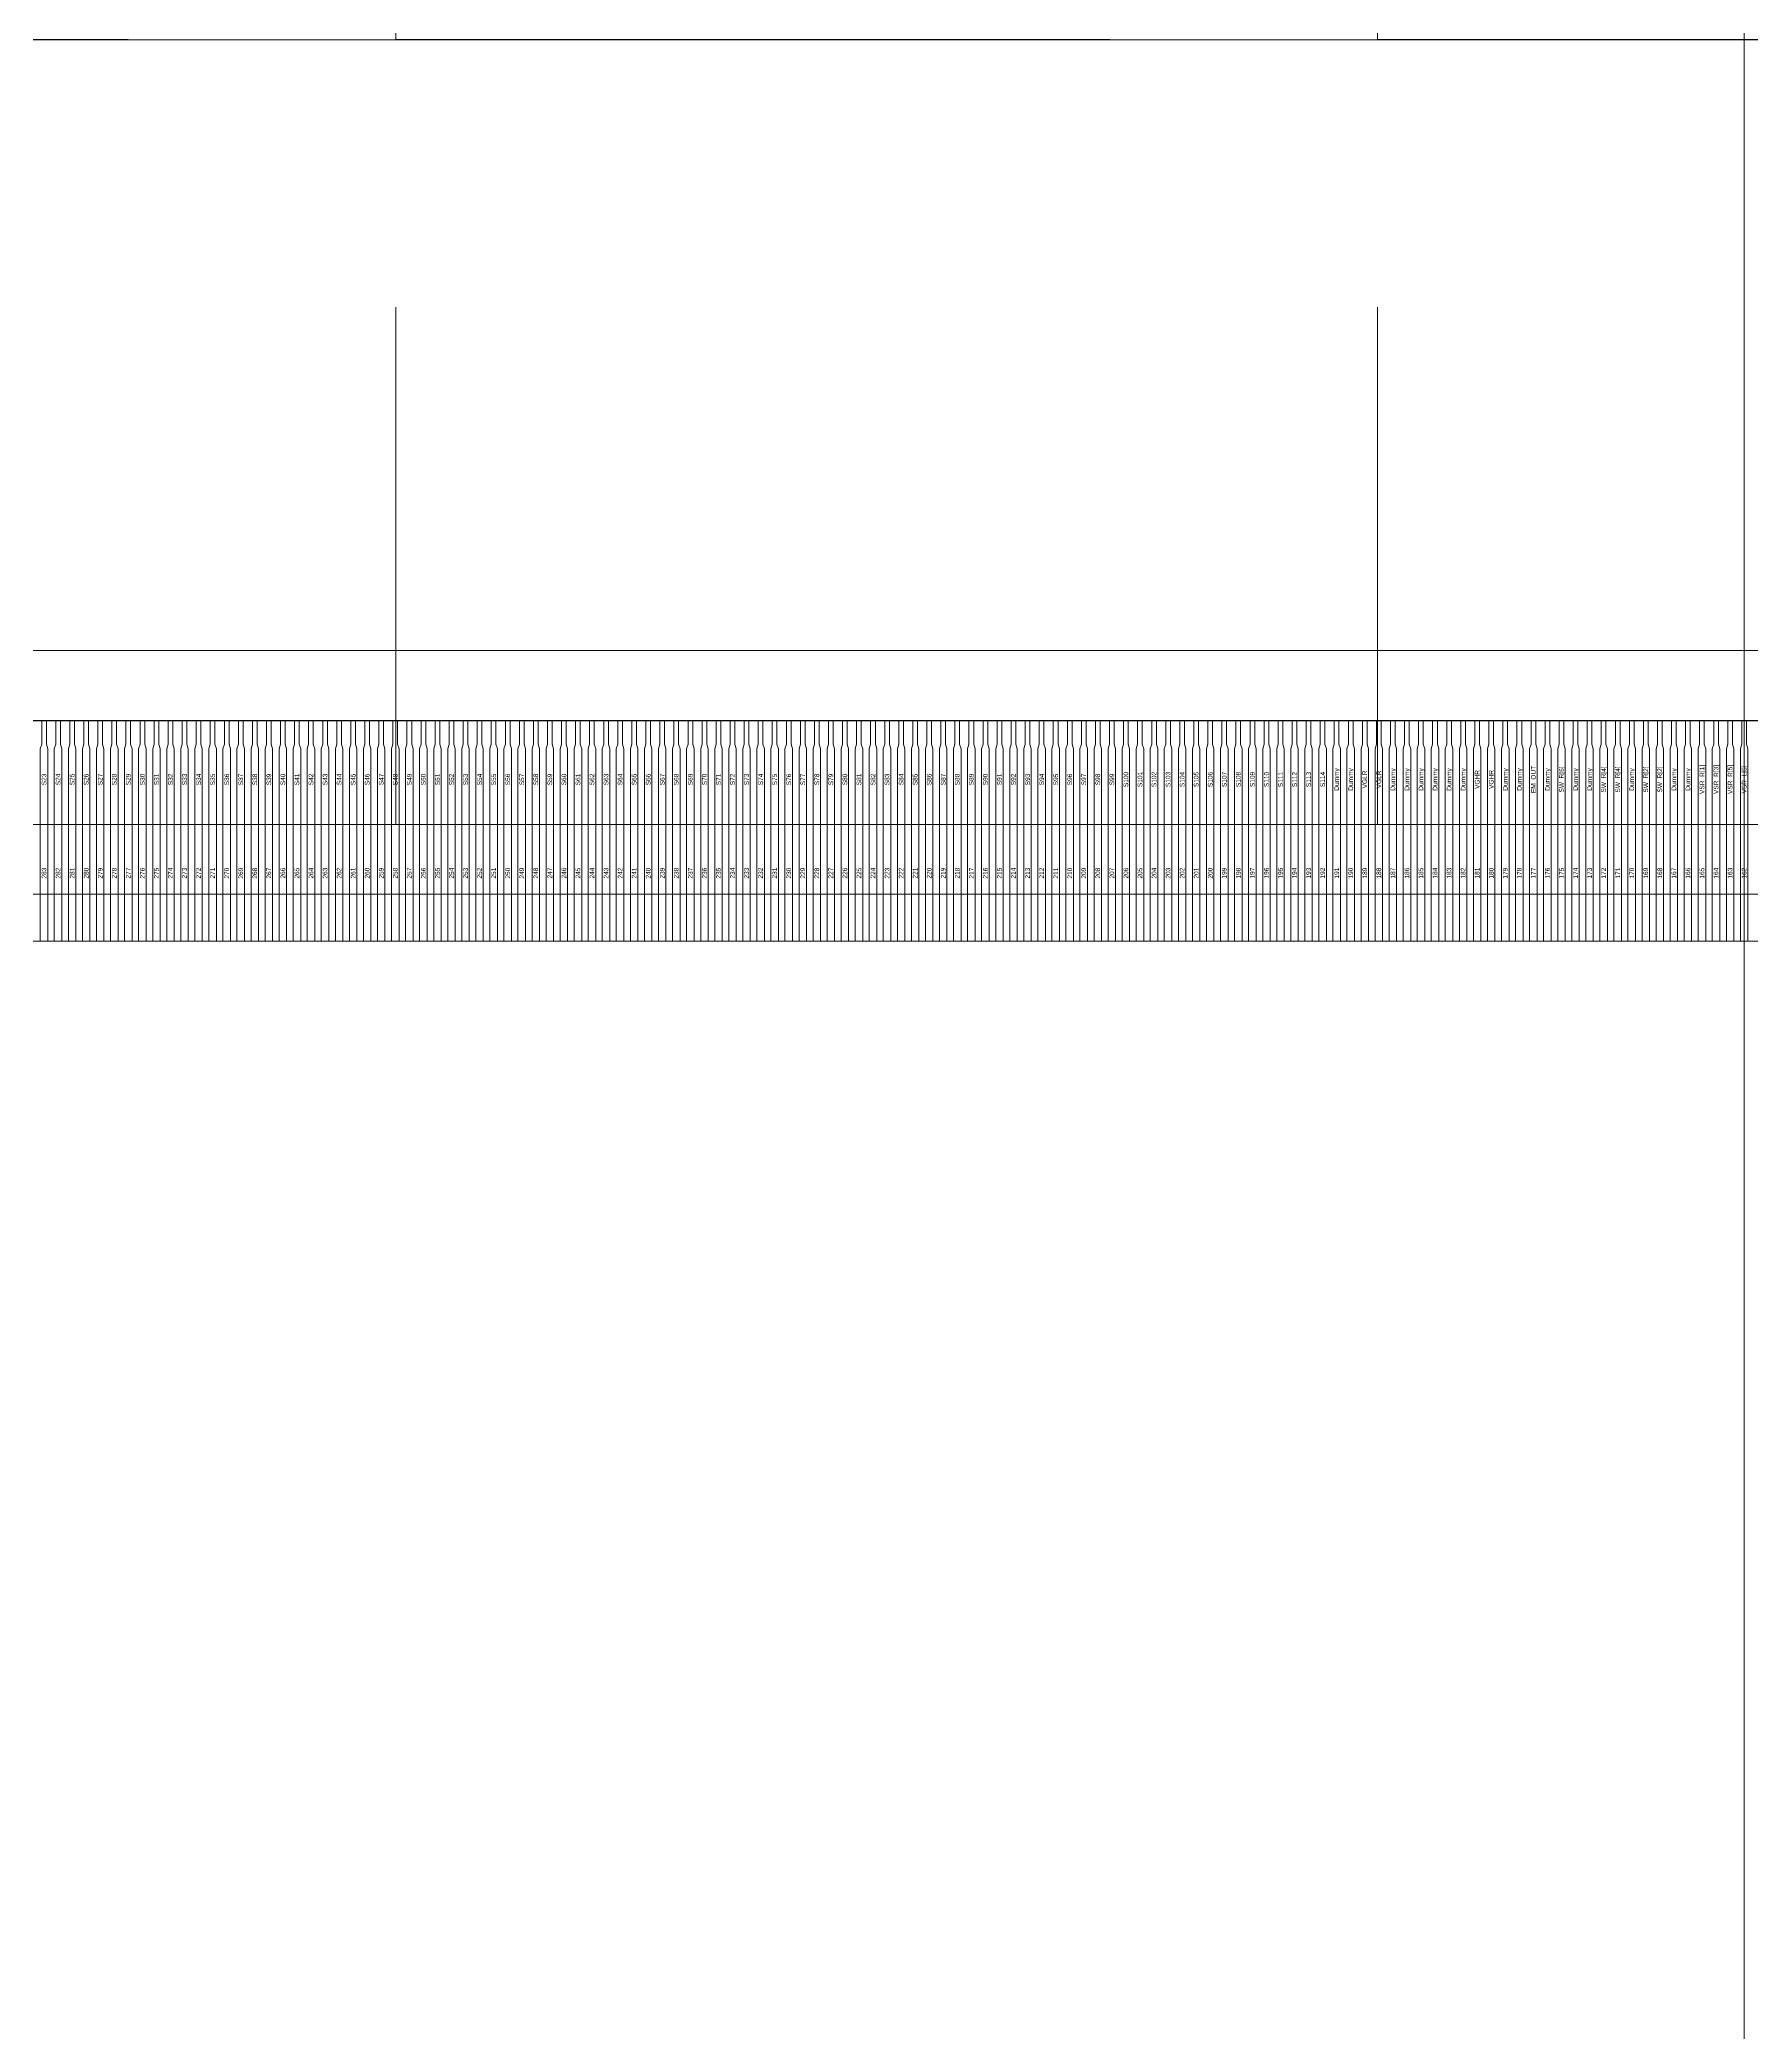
# Model space of a CAD drawing. Header units: millimetres. Extents: x 1134 to 2451, y -9 to 375.
# Drawn here: x 1669.355 to 1673.008, y 278.64 to 282.893 of the extents above; entities that cross this region are included whole.
import ezdxf
from ezdxf.enums import TextEntityAlignment as Align
from ezdxf.lldxf.tags import DXFTag

# ---------------------------------------------------------------- set-up
doc = ezdxf.new("R2010")
doc.units = ezdxf.units.MM
doc.layers.get('0').update_dxf_attribs({"lineweight": 5})
doc.layers.get('Defpoints').update_dxf_attribs({"lineweight": 5})
doc.layers.add('07 Cutline', color=4, linetype='Continuous')
for name, color, linetype, lineweight in [('COF', 110, 'Continuous', 5), ('DIM', 3, 'Continuous', 5), ('Encap', 210, 'Continuous', 5), ('ITO', 2, 'Continuous', 5), ('TAPE-Form', 32, 'Continuous', 5)]:
    doc.layers.add(name, color=color, linetype=linetype, lineweight=lineweight)
doc.styles.add('MBC_Arial_Font', font='arial.ttf')
doc.styles.add('RD', font='ROMAND.shx', dxfattribs={"width": 0.8})
tags = doc.linetypes.add('CENTER', pattern=[0.6, 0.375, -0.075, 0.075, -0.075]).pattern_tags.tags
tags[10:11] = [DXFTag(74, 4), DXFTag(75, 0), DXFTag(340, '0'), DXFTag(46, 1.0), DXFTag(50, 0.0), DXFTag(44, 0.0), DXFTag(45, 0.0)]
tags[8:9] = [DXFTag(74, 4), DXFTag(75, 0), DXFTag(340, '0'), DXFTag(46, 1.0), DXFTag(50, 0.0), DXFTag(44, 0.0), DXFTag(45, 0.0)]
tags[6:7] = [DXFTag(74, 4), DXFTag(75, 0), DXFTag(340, '0'), DXFTag(46, 1.0), DXFTag(50, 0.0), DXFTag(44, 0.0), DXFTag(45, 0.0)]
tags[4:5] = [DXFTag(74, 4), DXFTag(75, 0), DXFTag(340, '0'), DXFTag(46, 1.0), DXFTag(50, 0.0), DXFTag(44, 0.0), DXFTag(45, 0.0)]
doc.dimstyles.new('DIM', dxfattribs={"dimtxt": 1.5, "dimasz": 0.8, "dimexe": 0, "dimexo": 0.5, "dimgap": 0.11, "dimtad": 0, "dimzin": 1, "dimdsep": 46, "dimtxsty": 'RD', "dimcen": 0, "dimclrd": 256, "dimclre": 256, "dimclrt": 256, "dimadec": 0, "dimazin": 0, "dimtm": 1e-09, "dimtfac": 1, "dimtofl": 0, "dimtmove": 0, "dimatfit": 3, "dimfxl": 0, "dimlwe": -1, "dimarcsym": 0})

# ---------------------------------------------------------------- blocks, each defined once
blk = doc.blocks.new('*D51')
at = {"layer": 'Defpoints', "color": 0, "lineweight": 5, "transparency": 16777216}
for p in [(1672.9926, 324.0545), (1649.9879, 281.2185), (1667.149, 281.2185)]:
    blk.add_point(p, dxfattribs=at)
at = {"layer": 'DIM', "lineweight": 5, "transparency": 16777216}
for p, q in [((1672.4926, 324.0545), (1649.9879, 324.0545)), ((1649.9879, 323.2545), (1649.9879, 311.6766)), ((1649.9879, 282.0185), (1649.9879, 295.628)), ((1666.649, 281.2185), (1649.9879, 281.2185))]:
    blk.add_line(p, q, dxfattribs=at)
for points in [[(1649.8546, 323.2545), (1650.1212, 323.2545), (1649.9879, 324.0545)], [(1649.8546, 282.0185), (1650.1212, 282.0185), (1649.9879, 281.2185)]]:
    blk.add_solid(points, dxfattribs=at)
at = {"layer": 'DIM', "lineweight": 5, "transparency": 16777216, "insert": (1649.9879, 303.6523), "char_height": 1.5, "attachment_point": 5, "rotation": 90, "style": 'RD'}
blk.add_mtext('42.84±0.3(Foam)', dxfattribs=at)
blk = doc.blocks.new('R213NRK-001-PNL-V01-C')
at = {"layer": 'Encap', "lineweight": 0}
blk.add_line((482.5082, 267.2313), (459.6914, 267.2313), dxfattribs=at)
at = {"layer": 'ITO', "color": 1, "linetype": 'CENTER', "lineweight": 5}
blk.add_line((471.0998, 314.7947), (471.0998, 262.7865), dxfattribs=at)
at = {"layer": 'ITO', "color": 1, "linetype": 'CENTER', "lineweight": 0}
blk.add_line((478.4433, 268.5349), (463.7563, 268.5349), dxfattribs=at)
at = {"layer": 'ITO', "lineweight": 5}
blk.add_line((479.4933, 266.7113), (462.7063, 266.7113), dxfattribs=at)
blk = doc.blocks.new('R213NRK-001-Form-V01-A')
at = {"layer": 'TAPE-Form', "lineweight": 5}
h = blk.add_hatch(dxfattribs=at)
h.set_pattern_fill('ANGLE', color=256, scale=0.3)
h.set_pattern_definition([(0, (0, 0), (0, 2.0955), [1.524, -0.5715]), (90, (0, 0), (-2.0955, 1e-16), [1.524, -0.5715])])
h.paths.add_polyline_path([(893.2113, 302.4122, 0.414214), (884.8113, 310.8122), (867.1243, 310.8122, 0.414214), (858.7243, 302.4122), (858.7243, 276.9762, 0.414214), (867.7243, 267.9762), (884.2113, 267.9762, 0.414214), (893.2113, 276.9762)])
at = {"layer": 'TAPE-Form', "color": 32, "lineweight": 5}
blk.add_line((867.7243, 267.9762), (884.2113, 267.9762), dxfattribs=at)
blk = doc.blocks.new('R213NRK-001-COF-V01-C')
at = {"color": 3}
for points in [[(416.2878, 298.4577), (416.2878, 298.8677), (416.2908, 298.8777), (416.2908, 298.9277)], [(416.3008, 298.9277), (416.3008, 298.8777), (416.3038, 298.8677), (416.3038, 298.4577)], [(416.3178, 298.4577), (416.3178, 298.8677), (416.3208, 298.8777), (416.3208, 298.9277)], [(416.3308, 298.9277), (416.3308, 298.8777), (416.3338, 298.8677), (416.3338, 298.4577)], [(416.3478, 298.4577), (416.3478, 298.8677), (416.3508, 298.8777), (416.3508, 298.9277)], [(416.3608, 298.9277), (416.3608, 298.8777), (416.3638, 298.8677), (416.3638, 298.4577)], [(416.3778, 298.4577), (416.3778, 298.8677), (416.3808, 298.8777), (416.3808, 298.9277)], [(416.3908, 298.9277), (416.3908, 298.8777), (416.3938, 298.8677), (416.3938, 298.4577)], [(416.4078, 298.4577), (416.4078, 298.8677), (416.4108, 298.8777), (416.4108, 298.9277)], [(416.4208, 298.9277), (416.4208, 298.8777), (416.4238, 298.8677), (416.4238, 298.4577)], [(416.4378, 298.4577), (416.4378, 298.8677), (416.4408, 298.8777), (416.4408, 298.9277)], [(416.4508, 298.9277), (416.4508, 298.8777), (416.4538, 298.8677), (416.4538, 298.4577)], [(416.4677, 298.4577), (416.4677, 298.8677), (416.4707, 298.8777), (416.4707, 298.9277)], [(416.4807, 298.9277), (416.4807, 298.8777), (416.4837, 298.8677), (416.4837, 298.4577)], [(416.4977, 298.4577), (416.4977, 298.8677), (416.5007, 298.8777), (416.5007, 298.9277)], [(416.5107, 298.9277), (416.5107, 298.8777), (416.5137, 298.8677), (416.5137, 298.4577)], [(416.5277, 298.4577), (416.5277, 298.8677), (416.5307, 298.8777), (416.5307, 298.9277)], [(416.5407, 298.9277), (416.5407, 298.8777), (416.5437, 298.8677), (416.5437, 298.4577)], [(416.5577, 298.4577), (416.5577, 298.8677), (416.5607, 298.8777), (416.5607, 298.9277)], [(416.5707, 298.9277), (416.5707, 298.8777), (416.5737, 298.8677), (416.5737, 298.4577)], [(416.5877, 298.4577), (416.5877, 298.8677), (416.5907, 298.8777), (416.5907, 298.9277)], [(416.6007, 298.9277), (416.6007, 298.8777), (416.6037, 298.8677), (416.6037, 298.4577)], [(416.6177, 298.4577), (416.6177, 298.8677), (416.6207, 298.8777), (416.6207, 298.9277)], [(416.6307, 298.9277), (416.6307, 298.8777), (416.6337, 298.8677), (416.6337, 298.4577)], [(416.6477, 298.4577), (416.6477, 298.8677), (416.6507, 298.8777), (416.6507, 298.9277)], [(416.6607, 298.9277), (416.6607, 298.8777), (416.6637, 298.8677), (416.6637, 298.4577)], [(416.6777, 298.4577), (416.6777, 298.8677), (416.6807, 298.8777), (416.6807, 298.9277)], [(416.6907, 298.9277), (416.6907, 298.8777), (416.6937, 298.8677), (416.6937, 298.4577)], [(416.7076, 298.4577), (416.7076, 298.8677), (416.7106, 298.8777), (416.7106, 298.9277)], [(416.7206, 298.9277), (416.7206, 298.8777), (416.7236, 298.8677), (416.7236, 298.4577)], [(416.7376, 298.4577), (416.7376, 298.8677), (416.7406, 298.8777), (416.7406, 298.9277)], [(416.7506, 298.9277), (416.7506, 298.8777), (416.7536, 298.8677), (416.7536, 298.4577)], [(416.7676, 298.4577), (416.7676, 298.8677), (416.7706, 298.8777), (416.7706, 298.9277)], [(416.7806, 298.9277), (416.7806, 298.8777), (416.7836, 298.8677), (416.7836, 298.4577)], [(416.7976, 298.4577), (416.7976, 298.8677), (416.8006, 298.8777), (416.8006, 298.9277)], [(416.8106, 298.9277), (416.8106, 298.8777), (416.8136, 298.8677), (416.8136, 298.4577)], [(416.8276, 298.4577), (416.8276, 298.8677), (416.8306, 298.8777), (416.8306, 298.9277)], [(416.8406, 298.9277), (416.8406, 298.8777), (416.8436, 298.8677), (416.8436, 298.4577)], [(416.8576, 298.4577), (416.8576, 298.8677), (416.8606, 298.8777), (416.8606, 298.9277)], [(416.8706, 298.9277), (416.8706, 298.8777), (416.8736, 298.8677), (416.8736, 298.4577)], [(416.8876, 298.4577), (416.8876, 298.8677), (416.8906, 298.8777), (416.8906, 298.9277)], [(416.9006, 298.9277), (416.9006, 298.8777), (416.9036, 298.8677), (416.9036, 298.4577)], [(416.9176, 298.4577), (416.9176, 298.8677), (416.9206, 298.8777), (416.9206, 298.9277)], [(416.9306, 298.9277), (416.9306, 298.8777), (416.9336, 298.8677), (416.9336, 298.4577)], [(416.9476, 298.4577), (416.9476, 298.8677), (416.9506, 298.8777), (416.9506, 298.9277)], [(416.9606, 298.9277), (416.9606, 298.8777), (416.9636, 298.8677), (416.9636, 298.4577)], [(416.9775, 298.4577), (416.9775, 298.8677), (416.9805, 298.8777), (416.9805, 298.9277)], [(416.9905, 298.9277), (416.9905, 298.8777), (416.9935, 298.8677), (416.9935, 298.4577)], [(417.0075, 298.4577), (417.0075, 298.8677), (417.0105, 298.8777), (417.0105, 298.9277)], [(417.0205, 298.9277), (417.0205, 298.8777), (417.0235, 298.8677), (417.0235, 298.4577)], [(417.0375, 298.4577), (417.0375, 298.8677), (417.0405, 298.8777), (417.0405, 298.9277)], [(417.0505, 298.9277), (417.0505, 298.8777), (417.0535, 298.8677), (417.0535, 298.4577)], [(417.0675, 298.4577), (417.0675, 298.8677), (417.0705, 298.8777), (417.0705, 298.9277)], [(417.0805, 298.9277), (417.0805, 298.8777), (417.0835, 298.8677), (417.0835, 298.4577)], [(417.0975, 298.4577), (417.0975, 298.8677), (417.1005, 298.8777), (417.1005, 298.9277)], [(417.1105, 298.9277), (417.1105, 298.8777), (417.1135, 298.8677), (417.1135, 298.4577)], [(417.1275, 298.4577), (417.1275, 298.8677), (417.1305, 298.8777), (417.1305, 298.9277)], [(417.1405, 298.9277), (417.1405, 298.8777), (417.1435, 298.8677), (417.1435, 298.4577)], [(417.1575, 298.4577), (417.1575, 298.8677), (417.1605, 298.8777), (417.1605, 298.9277)], [(417.1705, 298.9277), (417.1705, 298.8777), (417.1735, 298.8677), (417.1735, 298.4577)], [(417.1875, 298.4577), (417.1875, 298.8677), (417.1905, 298.8777), (417.1905, 298.9277)], [(417.2005, 298.9277), (417.2005, 298.8777), (417.2035, 298.8677), (417.2035, 298.4577)], [(417.2174, 298.4577), (417.2174, 298.8677), (417.2204, 298.8777), (417.2204, 298.9277)], [(417.2304, 298.9277), (417.2304, 298.8777), (417.2334, 298.8677), (417.2334, 298.4577)], [(417.2474, 298.4577), (417.2474, 298.8677), (417.2504, 298.8777), (417.2504, 298.9277)], [(417.2604, 298.9277), (417.2604, 298.8777), (417.2634, 298.8677), (417.2634, 298.4577)], [(417.2774, 298.4577), (417.2774, 298.8677), (417.2804, 298.8777), (417.2804, 298.9277)], [(417.2904, 298.9277), (417.2904, 298.8777), (417.2934, 298.8677), (417.2934, 298.4577)], [(417.3074, 298.4577), (417.3074, 298.8677), (417.3104, 298.8777), (417.3104, 298.9277)], [(417.3204, 298.9277), (417.3204, 298.8777), (417.3234, 298.8677), (417.3234, 298.4577)], [(417.3374, 298.4577), (417.3374, 298.8677), (417.3404, 298.8777), (417.3404, 298.9277)], [(417.3504, 298.9277), (417.3504, 298.8777), (417.3534, 298.8677), (417.3534, 298.4577)], [(417.3674, 298.4577), (417.3674, 298.8677), (417.3704, 298.8777), (417.3704, 298.9277)], [(417.3804, 298.9277), (417.3804, 298.8777), (417.3834, 298.8677), (417.3834, 298.4577)], [(417.3974, 298.4577), (417.3974, 298.8677), (417.4004, 298.8777), (417.4004, 298.9277)], [(417.4104, 298.9277), (417.4104, 298.8777), (417.4134, 298.8677), (417.4134, 298.4577)], [(417.4274, 298.4577), (417.4274, 298.8677), (417.4304, 298.8777), (417.4304, 298.9277)], [(417.4404, 298.9277), (417.4404, 298.8777), (417.4434, 298.8677), (417.4434, 298.4577)], [(417.4573, 298.4577), (417.4573, 298.8677), (417.4603, 298.8777), (417.4603, 298.9277)], [(417.4703, 298.9277), (417.4703, 298.8777), (417.4733, 298.8677), (417.4733, 298.4577)], [(417.4873, 298.4577), (417.4873, 298.8677), (417.4903, 298.8777), (417.4903, 298.9277)], [(417.5003, 298.9277), (417.5003, 298.8777), (417.5033, 298.8677), (417.5033, 298.4577)], [(417.5173, 298.4577), (417.5173, 298.8677), (417.5203, 298.8777), (417.5203, 298.9277)], [(417.5303, 298.9277), (417.5303, 298.8777), (417.5333, 298.8677), (417.5333, 298.4577)], [(417.5473, 298.4577), (417.5473, 298.8677), (417.5503, 298.8777), (417.5503, 298.9277)], [(417.5603, 298.9277), (417.5603, 298.8777), (417.5633, 298.8677), (417.5633, 298.4577)], [(417.5773, 298.4577), (417.5773, 298.8677), (417.5803, 298.8777), (417.5803, 298.9277)], [(417.5903, 298.9277), (417.5903, 298.8777), (417.5933, 298.8677), (417.5933, 298.4577)], [(417.6073, 298.4577), (417.6073, 298.8677), (417.6103, 298.8777), (417.6103, 298.9277)], [(417.6203, 298.9277), (417.6203, 298.8777), (417.6233, 298.8677), (417.6233, 298.4577)], [(417.6373, 298.4577), (417.6373, 298.8677), (417.6403, 298.8777), (417.6403, 298.9277)], [(417.6503, 298.9277), (417.6503, 298.8777), (417.6533, 298.8677), (417.6533, 298.4577)], [(417.6673, 298.4577), (417.6673, 298.8677), (417.6703, 298.8777), (417.6703, 298.9277)], [(417.6803, 298.9277), (417.6803, 298.8777), (417.6833, 298.8677), (417.6833, 298.4577)], [(417.6973, 298.4577), (417.6973, 298.8677), (417.7003, 298.8777), (417.7003, 298.9277)], [(417.7103, 298.9277), (417.7103, 298.8777), (417.7133, 298.8677), (417.7133, 298.4577)], [(417.7272, 298.4577), (417.7272, 298.8677), (417.7302, 298.8777), (417.7302, 298.9277)], [(417.7402, 298.9277), (417.7402, 298.8777), (417.7432, 298.8677), (417.7432, 298.4577)], [(417.7572, 298.4577), (417.7572, 298.8677), (417.7602, 298.8777), (417.7602, 298.9277)], [(417.7702, 298.9277), (417.7702, 298.8777), (417.7732, 298.8677), (417.7732, 298.4577)], [(417.7872, 298.4577), (417.7872, 298.8677), (417.7902, 298.8777), (417.7902, 298.9277)], [(417.8002, 298.9277), (417.8002, 298.8777), (417.8032, 298.8677), (417.8032, 298.4577)], [(417.8172, 298.4577), (417.8172, 298.8677), (417.8202, 298.8777), (417.8202, 298.9277)], [(417.8302, 298.9277), (417.8302, 298.8777), (417.8332, 298.8677), (417.8332, 298.4577)], [(417.8472, 298.4577), (417.8472, 298.8677), (417.8502, 298.8777), (417.8502, 298.9277)], [(417.8602, 298.9277), (417.8602, 298.8777), (417.8632, 298.8677), (417.8632, 298.4577)], [(417.8772, 298.4577), (417.8772, 298.8677), (417.8802, 298.8777), (417.8802, 298.9277)], [(417.8902, 298.9277), (417.8902, 298.8777), (417.8932, 298.8677), (417.8932, 298.4577)], [(417.9072, 298.4577), (417.9072, 298.8677), (417.9102, 298.8777), (417.9102, 298.9277)], [(417.9202, 298.9277), (417.9202, 298.8777), (417.9232, 298.8677), (417.9232, 298.4577)], [(417.9372, 298.4577), (417.9372, 298.8677), (417.9402, 298.8777), (417.9402, 298.9277)], [(417.9502, 298.9277), (417.9502, 298.8777), (417.9532, 298.8677), (417.9532, 298.4577)], [(417.9671, 298.4577), (417.9671, 298.8677), (417.9701, 298.8777), (417.9701, 298.9277)], [(417.9801, 298.9277), (417.9801, 298.8777), (417.9831, 298.8677), (417.9831, 298.4577)], [(417.9971, 298.4577), (417.9971, 298.8677), (418.0001, 298.8777), (418.0001, 298.9277)], [(418.0101, 298.9277), (418.0101, 298.8777), (418.0131, 298.8677), (418.0131, 298.4577)], [(418.0271, 298.4577), (418.0271, 298.8677), (418.0301, 298.8777), (418.0301, 298.9277)], [(418.0401, 298.9277), (418.0401, 298.8777), (418.0431, 298.8677), (418.0431, 298.4577)], [(418.0571, 298.4577), (418.0571, 298.8677), (418.0601, 298.8777), (418.0601, 298.9277)], [(418.0701, 298.9277), (418.0701, 298.8777), (418.0731, 298.8677), (418.0731, 298.4577)], [(418.0871, 298.4577), (418.0871, 298.8677), (418.0901, 298.8777), (418.0901, 298.9277)], [(418.1001, 298.9277), (418.1001, 298.8777), (418.1031, 298.8677), (418.1031, 298.4577)], [(418.1171, 298.4577), (418.1171, 298.8677), (418.1201, 298.8777), (418.1201, 298.9277)], [(418.1301, 298.9277), (418.1301, 298.8777), (418.1331, 298.8677), (418.1331, 298.4577)], [(418.1471, 298.4577), (418.1471, 298.8677), (418.1501, 298.8777), (418.1501, 298.9277)], [(418.1601, 298.9277), (418.1601, 298.8777), (418.1631, 298.8677), (418.1631, 298.4577)], [(418.1771, 298.4577), (418.1771, 298.8677), (418.1801, 298.8777), (418.1801, 298.9277)], [(418.1901, 298.9277), (418.1901, 298.8777), (418.1931, 298.8677), (418.1931, 298.4577)], [(418.207, 298.4577), (418.207, 298.8677), (418.21, 298.8777), (418.21, 298.9277)], [(418.22, 298.9277), (418.22, 298.8777), (418.223, 298.8677), (418.223, 298.4577)], [(418.237, 298.4577), (418.237, 298.8677), (418.24, 298.8777), (418.24, 298.9277)], [(418.25, 298.9277), (418.25, 298.8777), (418.253, 298.8677), (418.253, 298.4577)], [(418.267, 298.4577), (418.267, 298.8677), (418.27, 298.8777), (418.27, 298.9277)], [(418.28, 298.9277), (418.28, 298.8777), (418.283, 298.8677), (418.283, 298.4577)], [(418.297, 298.4577), (418.297, 298.8677), (418.3, 298.8777), (418.3, 298.9277)], [(418.31, 298.9277), (418.31, 298.8777), (418.313, 298.8677), (418.313, 298.4577)], [(418.327, 298.4577), (418.327, 298.8677), (418.33, 298.8777), (418.33, 298.9277)], [(418.34, 298.9277), (418.34, 298.8777), (418.343, 298.8677), (418.343, 298.4577)], [(418.357, 298.4577), (418.357, 298.8677), (418.36, 298.8777), (418.36, 298.9277)], [(418.37, 298.9277), (418.37, 298.8777), (418.373, 298.8677), (418.373, 298.4577)], [(418.387, 298.4577), (418.387, 298.8677), (418.39, 298.8777), (418.39, 298.9277)], [(418.4, 298.9277), (418.4, 298.8777), (418.403, 298.8677), (418.403, 298.4577)], [(418.417, 298.4577), (418.417, 298.8677), (418.42, 298.8777), (418.42, 298.9277)], [(418.43, 298.9277), (418.43, 298.8777), (418.433, 298.8677), (418.433, 298.4577)], [(418.447, 298.4577), (418.447, 298.8677), (418.45, 298.8777), (418.45, 298.9277)], [(418.46, 298.9277), (418.46, 298.8777), (418.463, 298.8677), (418.463, 298.4577)], [(418.4769, 298.4577), (418.4769, 298.8677), (418.4799, 298.8777), (418.4799, 298.9277)], [(418.4899, 298.9277), (418.4899, 298.8777), (418.4929, 298.8677), (418.4929, 298.4577)], [(418.5069, 298.4577), (418.5069, 298.8677), (418.5099, 298.8777), (418.5099, 298.9277)], [(418.5199, 298.9277), (418.5199, 298.8777), (418.5229, 298.8677), (418.5229, 298.4577)], [(418.5369, 298.4577), (418.5369, 298.8677), (418.5399, 298.8777), (418.5399, 298.9277)], [(418.5499, 298.9277), (418.5499, 298.8777), (418.5529, 298.8677), (418.5529, 298.4577)], [(418.5669, 298.4577), (418.5669, 298.8677), (418.5699, 298.8777), (418.5699, 298.9277)], [(418.5799, 298.9277), (418.5799, 298.8777), (418.5829, 298.8677), (418.5829, 298.4577)], [(418.5969, 298.4577), (418.5969, 298.8677), (418.5999, 298.8777), (418.5999, 298.9277)], [(418.6099, 298.9277), (418.6099, 298.8777), (418.6129, 298.8677), (418.6129, 298.4577)], [(418.6269, 298.4577), (418.6269, 298.8677), (418.6299, 298.8777), (418.6299, 298.9277)], [(418.6399, 298.9277), (418.6399, 298.8777), (418.6429, 298.8677), (418.6429, 298.4577)], [(418.6569, 298.4577), (418.6569, 298.8677), (418.6599, 298.8777), (418.6599, 298.9277)], [(418.6699, 298.9277), (418.6699, 298.8777), (418.6729, 298.8677), (418.6729, 298.4577)], [(418.6869, 298.4577), (418.6869, 298.8677), (418.6899, 298.8777), (418.6899, 298.9277)], [(418.6999, 298.9277), (418.6999, 298.8777), (418.7029, 298.8677), (418.7029, 298.4577)], [(418.7168, 298.4577), (418.7168, 298.8677), (418.7198, 298.8777), (418.7198, 298.9277)], [(418.7298, 298.9277), (418.7298, 298.8777), (418.7328, 298.8677), (418.7328, 298.4577)], [(418.7468, 298.4577), (418.7468, 298.8677), (418.7498, 298.8777), (418.7498, 298.9277)], [(418.7598, 298.9277), (418.7598, 298.8777), (418.7628, 298.8677), (418.7628, 298.4577)], [(418.7768, 298.4577), (418.7768, 298.8677), (418.7798, 298.8777), (418.7798, 298.9277)], [(418.7898, 298.9277), (418.7898, 298.8777), (418.7928, 298.8677), (418.7928, 298.4577)], [(418.8068, 298.4577), (418.8068, 298.8677), (418.8098, 298.8777), (418.8098, 298.9277)], [(418.8198, 298.9277), (418.8198, 298.8777), (418.8228, 298.8677), (418.8228, 298.4577)], [(418.8368, 298.4577), (418.8368, 298.8677), (418.8398, 298.8777), (418.8398, 298.9277)], [(418.8498, 298.9277), (418.8498, 298.8777), (418.8528, 298.8677), (418.8528, 298.4577)], [(418.8668, 298.4577), (418.8668, 298.8677), (418.8698, 298.8777), (418.8698, 298.9277)], [(418.8798, 298.9277), (418.8798, 298.8777), (418.8828, 298.8677), (418.8828, 298.4577)], [(418.8968, 298.4577), (418.8968, 298.8677), (418.8998, 298.8777), (418.8998, 298.9277)], [(418.9098, 298.9277), (418.9098, 298.8777), (418.9128, 298.8677), (418.9128, 298.4577)], [(418.9268, 298.4577), (418.9268, 298.8677), (418.9298, 298.8777), (418.9298, 298.9277)], [(418.9398, 298.9277), (418.9398, 298.8777), (418.9428, 298.8677), (418.9428, 298.4577)], [(418.9567, 298.4577), (418.9567, 298.8677), (418.9597, 298.8777), (418.9597, 298.9277)], [(418.9697, 298.9277), (418.9697, 298.8777), (418.9727, 298.8677), (418.9727, 298.4577)], [(418.9867, 298.4577), (418.9867, 298.8677), (418.9897, 298.8777), (418.9897, 298.9277)], [(418.9997, 298.9277), (418.9997, 298.8777), (419.0027, 298.8677), (419.0027, 298.4577)], [(419.0167, 298.4577), (419.0167, 298.8677), (419.0197, 298.8777), (419.0197, 298.9277)], [(419.0297, 298.9277), (419.0297, 298.8777), (419.0327, 298.8677), (419.0327, 298.4577)], [(419.0467, 298.4577), (419.0467, 298.8677), (419.0497, 298.8777), (419.0497, 298.9277)], [(419.0597, 298.9277), (419.0597, 298.8777), (419.0627, 298.8677), (419.0627, 298.4577)], [(419.0767, 298.4577), (419.0767, 298.8677), (419.0797, 298.8777), (419.0797, 298.9277)], [(419.0897, 298.9277), (419.0897, 298.8777), (419.0927, 298.8677), (419.0927, 298.4577)], [(419.1067, 298.4577), (419.1067, 298.8677), (419.1097, 298.8777), (419.1097, 298.9277)], [(419.1197, 298.9277), (419.1197, 298.8777), (419.1227, 298.8677), (419.1227, 298.4577)], [(419.1367, 298.4577), (419.1367, 298.8677), (419.1397, 298.8777), (419.1397, 298.9277)], [(419.1497, 298.9277), (419.1497, 298.8777), (419.1527, 298.8677), (419.1527, 298.4577)], [(419.1667, 298.4577), (419.1667, 298.8677), (419.1697, 298.8777), (419.1697, 298.9277)], [(419.1797, 298.9277), (419.1797, 298.8777), (419.1827, 298.8677), (419.1827, 298.4577)], [(419.1967, 298.4577), (419.1967, 298.8677), (419.1997, 298.8777), (419.1997, 298.9277)], [(419.2097, 298.9277), (419.2097, 298.8777), (419.2127, 298.8677), (419.2127, 298.4577)], [(419.2266, 298.4577), (419.2266, 298.8677), (419.2296, 298.8777), (419.2296, 298.9277)], [(419.2396, 298.9277), (419.2396, 298.8777), (419.2426, 298.8677), (419.2426, 298.4577)], [(419.2566, 298.4577), (419.2566, 298.8677), (419.2596, 298.8777), (419.2596, 298.9277)], [(419.2696, 298.9277), (419.2696, 298.8777), (419.2726, 298.8677), (419.2726, 298.4577)], [(419.2866, 298.4577), (419.2866, 298.8677), (419.2896, 298.8777), (419.2896, 298.9277)], [(419.2996, 298.9277), (419.2996, 298.8777), (419.3026, 298.8677), (419.3026, 298.4577)], [(419.3166, 298.4577), (419.3166, 298.8677), (419.3196, 298.8777), (419.3196, 298.9277)], [(419.3296, 298.9277), (419.3296, 298.8777), (419.3326, 298.8677), (419.3326, 298.4577)], [(419.3466, 298.4577), (419.3466, 298.8677), (419.3496, 298.8777), (419.3496, 298.9277)], [(419.3596, 298.9277), (419.3596, 298.8777), (419.3626, 298.8677), (419.3626, 298.4577)], [(419.3766, 298.4577), (419.3766, 298.8677), (419.3796, 298.8777), (419.3796, 298.9277)], [(419.3896, 298.9277), (419.3896, 298.8777), (419.3926, 298.8677), (419.3926, 298.4577)], [(419.4066, 298.4577), (419.4066, 298.8677), (419.4096, 298.8777), (419.4096, 298.9277)], [(419.4196, 298.9277), (419.4196, 298.8777), (419.4226, 298.8677), (419.4226, 298.4577)], [(419.4366, 298.4577), (419.4366, 298.8677), (419.4396, 298.8777), (419.4396, 298.9277)], [(419.4496, 298.9277), (419.4496, 298.8777), (419.4526, 298.8677), (419.4526, 298.4577)], [(419.4665, 298.4577), (419.4665, 298.8677), (419.4695, 298.8777), (419.4695, 298.9277)], [(419.4795, 298.9277), (419.4795, 298.8777), (419.4825, 298.8677), (419.4825, 298.4577)], [(419.4965, 298.4577), (419.4965, 298.8677), (419.4995, 298.8777), (419.4995, 298.9277)], [(419.5095, 298.9277), (419.5095, 298.8777), (419.5125, 298.8677), (419.5125, 298.4577)], [(419.5265, 298.4577), (419.5265, 298.8677), (419.5295, 298.8777), (419.5295, 298.9277)], [(419.5395, 298.9277), (419.5395, 298.8777), (419.5425, 298.8677), (419.5425, 298.4577)], [(419.5565, 298.4577), (419.5565, 298.8677), (419.5595, 298.8777), (419.5595, 298.9277)], [(419.5695, 298.9277), (419.5695, 298.8777), (419.5725, 298.8677), (419.5725, 298.4577)], [(419.5865, 298.4577), (419.5865, 298.8677), (419.5895, 298.8777), (419.5895, 298.9277)], [(419.5995, 298.9277), (419.5995, 298.8777), (419.6025, 298.8677), (419.6025, 298.4577)], [(419.6165, 298.4577), (419.6165, 298.8677), (419.6195, 298.8777), (419.6195, 298.9277)], [(419.6295, 298.9277), (419.6295, 298.8777), (419.6325, 298.8677), (419.6325, 298.4577)], [(419.6465, 298.4577), (419.6465, 298.8677), (419.6495, 298.8777), (419.6495, 298.9277)], [(419.6595, 298.9277), (419.6595, 298.8777), (419.6625, 298.8677), (419.6625, 298.4577)], [(419.6765, 298.4577), (419.6765, 298.8677), (419.6795, 298.8777), (419.6795, 298.9277)], [(419.6895, 298.9277), (419.6895, 298.8777), (419.6925, 298.8677), (419.6925, 298.4577)], [(419.7064, 298.4577), (419.7064, 298.8677), (419.7094, 298.8777), (419.7094, 298.9277)], [(419.7194, 298.9277), (419.7194, 298.8777), (419.7224, 298.8677), (419.7224, 298.4577)], [(419.7364, 298.4577), (419.7364, 298.8677), (419.7394, 298.8777), (419.7394, 298.9277)], [(419.7494, 298.9277), (419.7494, 298.8777), (419.7524, 298.8677), (419.7524, 298.4577)], [(419.7664, 298.4577), (419.7664, 298.8677), (419.7694, 298.8777), (419.7694, 298.9277)], [(419.7794, 298.9277), (419.7794, 298.8777), (419.7824, 298.8677), (419.7824, 298.4577)], [(419.7964, 298.4577), (419.7964, 298.8677), (419.7994, 298.8777), (419.7994, 298.9277)], [(419.8094, 298.9277), (419.8094, 298.8777), (419.8124, 298.8677), (419.8124, 298.4577)], [(419.8264, 298.4577), (419.8264, 298.8677), (419.8294, 298.8777), (419.8294, 298.9277)], [(419.8394, 298.9277), (419.8394, 298.8777), (419.8424, 298.8677), (419.8424, 298.4577)], [(419.8564, 298.4577), (419.8564, 298.8677), (419.8594, 298.8777), (419.8594, 298.9277)], [(419.8694, 298.9277), (419.8694, 298.8777), (419.8724, 298.8677), (419.8724, 298.4577)], [(419.8864, 298.4577), (419.8864, 298.8677), (419.8894, 298.8777), (419.8894, 298.9277)], [(419.8994, 298.9277), (419.8994, 298.8777), (419.9024, 298.8677), (419.9024, 298.4577)], [(419.9164, 298.4577), (419.9164, 298.8677), (419.9194, 298.8777), (419.9194, 298.9277)], [(419.9294, 298.9277), (419.9294, 298.8777), (419.9324, 298.8677), (419.9324, 298.4577)]]:
    blk.add_lwpolyline(points, dxfattribs=at)
blk.add_lwpolyline([(425.2239, 298.4577), (414.6248, 298.4577)])
at = {"layer": '07 Cutline'}
blk.add_lwpolyline([(425.0634, 298.9277), (414.7854, 298.9277, 0.414214), (414.5854, 298.7277), (414.5854, 298.577, 0.254671), (414.6769, 298.4089), (414.9849, 298.2101, -0.254671), (415.1222, 297.958), (415.1222, 296.5286, -0.315299), (414.9248, 296.2467), (414.5118, 296.0963, 0.315299), (414.3144, 295.8144), (414.3144, 292.4071, -0.263643), (414.1685, 292.1497), (412.7766, 291.316, 0.263643), (412.6794, 291.1444), (412.6794, 289.0504, 0.414214), (412.8794, 288.8504), (426.9694, 288.8504, 0.414214)], format="xyb", dxfattribs=at)
at = {"color": 6, "style": 'MBC_Arial_Font'}
for s, p in [('S23', (416.2958, 298.8025)), ('S24', (416.3258, 298.8025)), ('S25', (416.3558, 298.8025)), ('S26', (416.3858, 298.8025)), ('S27', (416.4158, 298.8025)), ('S28', (416.4458, 298.8025)), ('S29', (416.4757, 298.8025)), ('S30', (416.5057, 298.8025)), ('S31', (416.5357, 298.8025)), ('S32', (416.5657, 298.8025)), ('S33', (416.5957, 298.8025)), ('S34', (416.6257, 298.8025)), ('S35', (416.6557, 298.8025)), ('S36', (416.6857, 298.8025)), ('S37', (416.7156, 298.8025)), ('S38', (416.7456, 298.8025)), ('S39', (416.7756, 298.8025)), ('S40', (416.8056, 298.8025)), ('S41', (416.8356, 298.8025)), ('S42', (416.8656, 298.8025)), ('S43', (416.8956, 298.8025)), ('S44', (416.9256, 298.8025)), ('S45', (416.9556, 298.8025)), ('S46', (416.9855, 298.8025)), ('S47', (417.0155, 298.8025)), ('S48', (417.0455, 298.8025)), ('S49', (417.0755, 298.8025)), ('S50', (417.1055, 298.8025)), ('S51', (417.1355, 298.8025)), ('S52', (417.1655, 298.8025)), ('S53', (417.1955, 298.8025)), ('S54', (417.2254, 298.8025)), ('S55', (417.2554, 298.8025)), ('S56', (417.2854, 298.8025)), ('S57', (417.3154, 298.8025)), ('S58', (417.3454, 298.8025)), ('S59', (417.3754, 298.8025)), ('S60', (417.4054, 298.8025)), ('S61', (417.4354, 298.8025)), ('S62', (417.4653, 298.8025)), ('S63', (417.4953, 298.8025)), ('S64', (417.5253, 298.8025)), ('S65', (417.5553, 298.8025)), ('S66', (417.5853, 298.8025)), ('S67', (417.6153, 298.8025)), ('S68', (417.6453, 298.8025)), ('S69', (417.6753, 298.8025)), ('S70', (417.7053, 298.8025)), ('S71', (417.7352, 298.8025)), ('S72', (417.7652, 298.8025)), ('S73', (417.7952, 298.8025)), ('S74', (417.8252, 298.8025)), ('S75', (417.8552, 298.8025)), ('S76', (417.8852, 298.8025)), ('S77', (417.9152, 298.8025)), ('S78', (417.9452, 298.8025)), ('S79', (417.9751, 298.8025)), ('S80', (418.0051, 298.8025)), ('S81', (418.0351, 298.8025)), ('S82', (418.0651, 298.8025)), ('S83', (418.0951, 298.8025)), ('S84', (418.1251, 298.8025)), ('S85', (418.1551, 298.8025)), ('S86', (418.1851, 298.8025)), ('S87', (418.215, 298.8025)), ('S88', (418.245, 298.8025)), ('S89', (418.275, 298.8025)), ('S90', (418.305, 298.8025)), ('S91', (418.335, 298.8025)), ('S92', (418.365, 298.8025)), ('S93', (418.395, 298.8025)), ('S94', (418.425, 298.8025)), ('S95', (418.455, 298.8025)), ('S96', (418.4849, 298.8025)), ('S97', (418.5149, 298.8025)), ('S98', (418.5449, 298.8025)), ('S99', (418.5749, 298.8025)), ('S100', (418.6049, 298.8025)), ('S101', (418.6349, 298.8025)), ('S102', (418.6649, 298.8025)), ('S103', (418.6949, 298.8025)), ('S104', (418.7248, 298.8025)), ('S105', (418.7548, 298.8025)), ('S106', (418.7848, 298.8025)), ('S107', (418.8148, 298.8025)), ('S108', (418.8448, 298.8025)), ('S109', (418.8748, 298.8025)), ('S110', (418.9048, 298.8025)), ('S111', (418.9348, 298.8025)), ('S112', (418.9647, 298.8025)), ('S113', (418.9947, 298.8025)), ('S114', (419.0247, 298.8025)), ('Dummy', (419.0547, 298.8025)), ('Dummy', (419.0847, 298.8025)), ('VGLR', (419.1147, 298.8025)), ('VGLR', (419.1447, 298.8025)), ('Dummy', (419.1747, 298.8025)), ('Dummy', (419.2047, 298.8025)), ('Dummy', (419.2346, 298.8025)), ('Dummy', (419.2646, 298.8025)), ('Dummy', (419.2946, 298.8025)), ('Dummy', (419.3246, 298.8025)), ('VGHR', (419.3546, 298.8025)), ('VGHR', (419.3846, 298.8025)), ('Dummy', (419.4146, 298.8025)), ('Dummy', (419.4446, 298.8025)), ('EM_OUT', (419.4745, 298.8025)), ('Dummy', (419.5045, 298.8025)), ('SW_R[6]', (419.5345, 298.8025)), ('Dummy', (419.5645, 298.8025)), ('Dummy', (419.5945, 298.8025)), ('SW_R[4]', (419.6245, 298.8025)), ('SW_R[4]', (419.6545, 298.8025)), ('Dummy', (419.6845, 298.8025)), ('SW_R[2]', (419.7144, 298.8025)), ('SW_R[2]', (419.7444, 298.8025)), ('Dummy', (419.7744, 298.8025)), ('Dummy', (419.8044, 298.8025)), ('VSR_R[1]', (419.8344, 298.8025)), ('VSR_R[3]', (419.8644, 298.8025)), ('VSR_R[5]', (419.8944, 298.8025)), ('VSR_L[5]', (419.9244, 298.8025)), ('283', (416.2958, 298.6026)), ('282', (416.3258, 298.6026)), ('281', (416.3558, 298.6026)), ('280', (416.3858, 298.6026)), ('279', (416.4158, 298.6026)), ('278', (416.4458, 298.6026)), ('277', (416.4757, 298.6026)), ('276', (416.5057, 298.6026)), ('275', (416.5357, 298.6026)), ('274', (416.5657, 298.6026)), ('273', (416.5957, 298.6026)), ('272', (416.6257, 298.6026)), ('271', (416.6557, 298.6026)), ('270', (416.6857, 298.6026)), ('269', (416.7156, 298.6026)), ('268', (416.7456, 298.6026)), ('267', (416.7756, 298.6026)), ('266', (416.8056, 298.6026)), ('265', (416.8356, 298.6026)), ('264', (416.8656, 298.6026)), ('263', (416.8956, 298.6026)), ('262', (416.9256, 298.6026)), ('261', (416.9556, 298.6026)), ('260', (416.9855, 298.6026)), ('259', (417.0155, 298.6026)), ('258', (417.0455, 298.6026)), ('257', (417.0755, 298.6026)), ('256', (417.1055, 298.6026)), ('255', (417.1355, 298.6026)), ('254', (417.1655, 298.6026)), ('253', (417.1955, 298.6026)), ('252', (417.2254, 298.6026)), ('251', (417.2554, 298.6026)), ('250', (417.2854, 298.6026)), ('249', (417.3154, 298.6026)), ('248', (417.3454, 298.6026)), ('247', (417.3754, 298.6026)), ('246', (417.4054, 298.6026)), ('245', (417.4354, 298.6026)), ('244', (417.4653, 298.6026)), ('243', (417.4953, 298.6026)), ('242', (417.5253, 298.6026)), ('241', (417.5553, 298.6026)), ('240', (417.5853, 298.6026)), ('239', (417.6153, 298.6026)), ('238', (417.6453, 298.6026)), ('237', (417.6753, 298.6026)), ('236', (417.7053, 298.6026)), ('235', (417.7352, 298.6026)), ('234', (417.7652, 298.6026)), ('233', (417.7952, 298.6026)), ('232', (417.8252, 298.6026)), ('231', (417.8552, 298.6026)), ('230', (417.8852, 298.6026)), ('229', (417.9152, 298.6026)), ('228', (417.9452, 298.6026)), ('227', (417.9751, 298.6026)), ('226', (418.0051, 298.6026)), ('225', (418.0351, 298.6026)), ('224', (418.0651, 298.6026)), ('223', (418.0951, 298.6026)), ('222', (418.1251, 298.6026)), ('221', (418.1551, 298.6026)), ('220', (418.1851, 298.6026)), ('219', (418.215, 298.6026)), ('218', (418.245, 298.6026)), ('217', (418.275, 298.6026)), ('216', (418.305, 298.6026)), ('215', (418.335, 298.6026)), ('214', (418.365, 298.6026)), ('213', (418.395, 298.6026)), ('212', (418.425, 298.6026)), ('211', (418.455, 298.6026)), ('210', (418.4849, 298.6026)), ('209', (418.5149, 298.6026)), ('208', (418.5449, 298.6026)), ('207', (418.5749, 298.6026)), ('206', (418.6049, 298.6026)), ('205', (418.6349, 298.6026)), ('204', (418.6649, 298.6026)), ('203', (418.6949, 298.6026)), ('202', (418.7248, 298.6026)), ('201', (418.7548, 298.6026)), ('200', (418.7848, 298.6026)), ('199', (418.8148, 298.6026)), ('198', (418.8448, 298.6026)), ('197', (418.8748, 298.6026)), ('196', (418.9048, 298.6026)), ('195', (418.9348, 298.6026)), ('194', (418.9647, 298.6026)), ('193', (418.9947, 298.6026)), ('192', (419.0247, 298.6026)), ('191', (419.0547, 298.6026)), ('190', (419.0847, 298.6026)), ('189', (419.1147, 298.6026)), ('188', (419.1447, 298.6026)), ('187', (419.1747, 298.6026)), ('186', (419.2047, 298.6026)), ('185', (419.2346, 298.6026)), ('184', (419.2646, 298.6026)), ('183', (419.2946, 298.6026)), ('182', (419.3246, 298.6026)), ('181', (419.3546, 298.6026)), ('180', (419.3846, 298.6026)), ('179', (419.4146, 298.6026)), ('178', (419.4446, 298.6026)), ('177', (419.4745, 298.6026)), ('176', (419.5045, 298.6026)), ('175', (419.5345, 298.6026)), ('174', (419.5645, 298.6026)), ('173', (419.5945, 298.6026)), ('172', (419.6245, 298.6026)), ('171', (419.6545, 298.6026)), ('170', (419.6845, 298.6026)), ('169', (419.7144, 298.6026)), ('168', (419.7444, 298.6026)), ('167', (419.7744, 298.6026)), ('166', (419.8044, 298.6026)), ('165', (419.8344, 298.6026)), ('164', (419.8644, 298.6026)), ('163', (419.8944, 298.6026)), ('162', (419.9244, 298.6026))]:
    blk.add_text(s, height=0.01, rotation=90, dxfattribs=at).set_placement(p, align=Align.MIDDLE_CENTER)

msp = doc.modelspace()

# ---------------------------------------------------------------- block references
at = {"layer": 'COF', "lineweight": 5}
msp.add_blockref('R213NRK-001-COF-V01-C', (1253.0682, -17.4882), dxfattribs=at)
at = {"layer": 'ITO', "lineweight": 5}
msp.add_blockref('R213NRK-001-PNL-V01-C', (1201.8928, 14.3582), dxfattribs=at)
at = {"layer": 'TAPE-Form', "lineweight": 5}
msp.add_blockref('R213NRK-001-Form-V01-A', (797.0247, 13.2423), dxfattribs=at)

# ---------------------------------------------------------------- dimensions: what is measured, and where the dimension line sits
at = {"layer": 'DIM', "lineweight": 5}
dim = msp.add_linear_dim(base=(1649.9879, 281.2185), p1=(1672.9926, 324.0545), p2=(1667.149, 281.2185), angle=90, text='<>(Foam)', dimstyle='DIM', override={"dimtol": 1, "dimtp": 0.3, "dimtm": 0.3, "dimfxl": 0.8, "dimlwd": 5, "dimlwe": 5, "dimarcsym": 1}, dxfattribs=at)
dim.commit()
dim.dimension.update_dxf_attribs({"geometry": '*D51', "text_midpoint": (1649.9879, 303.6523), "dimtype": 160})

doc.saveas('drawing.dxf')
